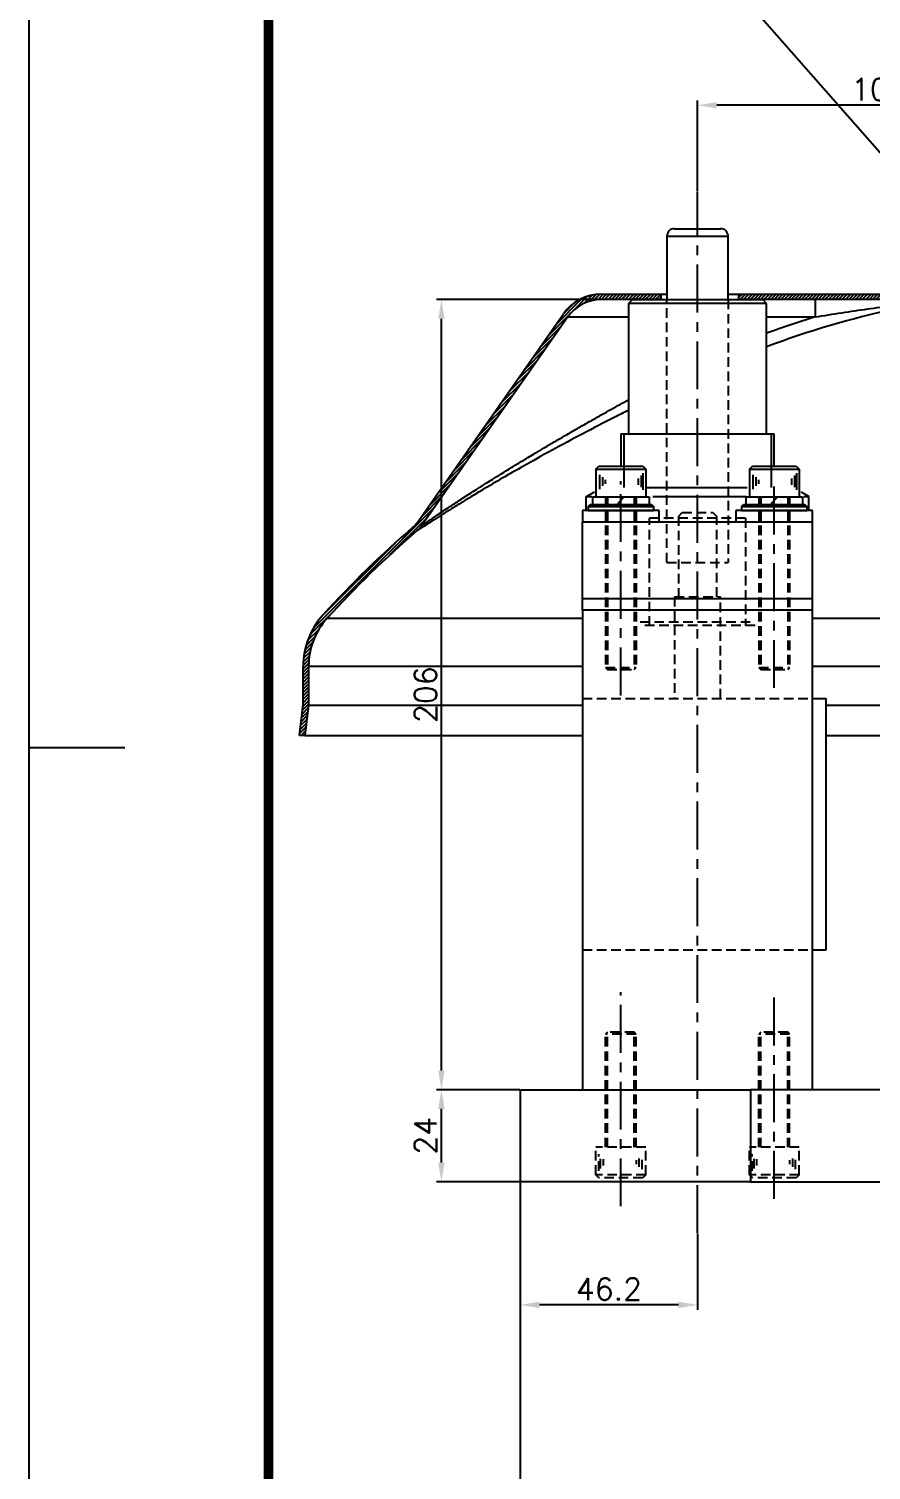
# Model space of a CAD drawing. Extents: x 0 to 2303, y 0 to 1485.
# Drawn here: x 0 to 219.6, y 554.1 to 929.9 of the extents above; entities that cross this region are included whole.
import ezdxf

# ---------------------------------------------------------------- set-up
doc = ezdxf.new("R2010")
doc.units = 0
doc.header["$LTSCALE"] = 10
doc.header["$MEASUREMENT"] = 0
doc.linetypes.add('CENTER', pattern=[2, 1.25, -0.25, 0.25, -0.25])
doc.linetypes.add('HIDDEN', pattern=[0.375, 0.25, -0.125])
doc.layers.get('0').update_dxf_attribs({"linetype": 'CONTINUOUS'})
doc.layers.get('DEFPOINTS').update_dxf_attribs({"linetype": 'CONTINUOUS'})
for name, color, linetype in [('CL', 1, 'CENTER'), ('CO', 3, 'CONTINUOUS'), ('CUPLA A SOLDAR', 5, 'CONTINUOUS'), ('FI', 1, 'CONTINUOUS'), ('OC', 1, 'HIDDEN'), ('POS', 3, 'CONTINUOUS')]:
    doc.layers.add(name, color=color, linetype=linetype)
doc.styles.add('ROMANS', font='ROMANS.SHX')
doc.dimstyles.new('2CON5', dxfattribs={"dimscale": 2.5, "dimtxt": 2.3, "dimasz": 2, "dimexe": 0.5, "dimexo": 0.0625, "dimgap": 0.5, "dimtad": 1, "dimdec": 4, "dimdsep": 46, "dimtxsty": 'ROMANS', "dimcen": -2, "dimclrt": 7, "dimadec": 0, "dimazin": 0, "dimtfac": 0.869565, "dimtdec": 4, "dimtmove": 0, "dimatfit": 3, "dimfxl": 1, "dimtolj": 1, "dimarcsym": 0})
pattern_1 = [(45, (-11811.8587, -3890.2179), (-0.441941738, 0.441941738), [])]

# ---------------------------------------------------------------- blocks, each defined once
blk = doc.blocks.new('A1G')
blk.add_lwpolyline([(0, 0), (841, 0), (841, 594), (0, 594)], close=True)
at = {"const_width": 1}
blk.add_lwpolyline([(25, 10), (831, 10), (831, 584), (25, 584)], close=True, dxfattribs=at)
blk.add_lwpolyline([(0, 297), (10, 297)])
blk = doc.blocks.new('08125')
for p, q in [((-8.5, 1.1), (-8, 1.6)), ((-8.5, 1.1), (-8.5, 0)), ((-8.5, 0), (8.5, 0)), ((-8, 1.6), (8, 1.6)), ((8, 1.6), (8.5, 1.1)), ((8.5, 1.1), (8.5, 0))]:
    blk.add_line(p, q)
at = {"color": 1}
blk.add_line((-8.5, 1.1), (8.5, 1.1), dxfattribs=at)
blk = doc.blocks.new('08912L')
for p, q in [((-6.5, 7.2), (-5.7, 8)), ((-5.7, 8), (5.7, 8)), ((5.7, 8), (6.5, 7.2)), ((-6.5, 7.2), (-6.5, 0)), ((6.5, 7.2), (6.5, 0)), ((-6.5, 0), (6.5, 0))]:
    blk.add_line(p, q)
at = {"color": 1}
for p, q in [((-6.5, 7.2), (6.5, 7.2)), ((-5.56, 5.75), (-5.56, 2.02)), ((-4.81, 5.13), (-4.81, 2.89)), ((-4.07, 4.39), (-4.07, 3.39)), ((4.52, 4.76), (4.52, 3.14)), ((5.26, 5.51), (5.26, 2.52)), ((5.76, 6.13), (5.76, 1.78))]:
    blk.add_line(p, q, dxfattribs=at)
blk = doc.blocks.new('08127')
for p, q in [((-7.4, 2), (7.4, 2)), ((-7.4, 2), (-7.4, 0)), ((-7.4, 0), (7.4, 0)), ((0.81, 2), (-0.9, 0)), ((7.4, 2), (7.4, 0))]:
    blk.add_line(p, q)
blk = doc.blocks.new('*D36')
at = {"layer": 'CO', "color": 0, "lineweight": -2}
for p, q in [((174.33, 887.45), (174.33, 911.19)), ((271.53, 909.94), (179.33, 909.94)), ((276.53, 867.47), (276.53, 911.19))]:
    blk.add_line(p, q, dxfattribs=at)
at = {"layer": 'CO', "color": 0}
for points in [[(179.33, 910.77), (179.33, 909.11), (174.33, 909.94)], [(271.53, 910.77), (271.53, 909.11), (276.53, 909.94)]]:
    blk.add_solid(points, dxfattribs=at)
at = {"layer": 'DEFPOINTS', "color": 0}
for p in [(174.33, 909.94), (174.33, 887.29), (276.53, 867.32)]:
    blk.add_point(p, dxfattribs=at)
at = {"layer": 'CO', "color": 7, "insert": (225.43, 914.06), "char_height": 5.75, "attachment_point": 5, "style": 'ROMANS'}
blk.add_mtext('\\A1;102.2', dxfattribs=at)
blk = doc.blocks.new('*D40')
at = {"layer": 'CO', "color": 0, "lineweight": -2}
for p, q in [((128.13, 629.1), (128.13, 540.52)), ((253.13, 579.1), (253.13, 540.52)), ((248.13, 541.77), (133.13, 541.77))]:
    blk.add_line(p, q, dxfattribs=at)
at = {"layer": 'CO', "color": 0}
for points in [[(133.13, 542.61), (133.13, 540.94), (128.13, 541.77)], [(248.13, 542.61), (248.13, 540.94), (253.13, 541.77)]]:
    blk.add_solid(points, dxfattribs=at)
at = {"layer": 'DEFPOINTS', "color": 0}
for p in [(128.13, 629.26), (253.13, 579.26), (128.13, 541.77)]:
    blk.add_point(p, dxfattribs=at)
at = {"layer": 'CO', "color": 7, "insert": (190.63, 545.9), "char_height": 5.75, "attachment_point": 5, "style": 'ROMANS'}
blk.add_mtext('\\A1;125', dxfattribs=at)
blk = doc.blocks.new('*D41')
at = {"layer": 'CO', "color": 0, "lineweight": -2}
for p, q in [((128.13, 628.95), (128.13, 595.91)), ((174.33, 615.72), (174.33, 595.91)), ((169.33, 597.16), (133.13, 597.16))]:
    blk.add_line(p, q, dxfattribs=at)
at = {"layer": 'CO', "color": 0}
for points in [[(133.13, 597.99), (133.13, 596.32), (128.13, 597.16)], [(169.33, 597.99), (169.33, 596.32), (174.33, 597.16)]]:
    blk.add_solid(points, dxfattribs=at)
at = {"layer": 'DEFPOINTS', "color": 0}
for p in [(128.13, 629.1), (174.33, 615.88), (128.13, 597.16)]:
    blk.add_point(p, dxfattribs=at)
at = {"layer": 'CO', "color": 7, "insert": (151.23, 601.28), "char_height": 5.75, "attachment_point": 5, "style": 'ROMANS'}
blk.add_mtext('\\A1;46.2', dxfattribs=at)
blk = doc.blocks.new('*D42')
at = {"layer": 'CO', "color": 0, "lineweight": -2}
for p, q in [((127.98, 653.26), (106.31, 653.26)), ((107.56, 634.26), (107.56, 648.26)), ((127.98, 629.26), (106.31, 629.26))]:
    blk.add_line(p, q, dxfattribs=at)
at = {"layer": 'CO', "color": 0}
for points in [[(106.73, 648.26), (108.4, 648.26), (107.56, 653.26)], [(106.73, 634.26), (108.4, 634.26), (107.56, 629.26)]]:
    blk.add_solid(points, dxfattribs=at)
at = {"layer": 'DEFPOINTS', "color": 0}
for p in [(107.56, 653.26), (128.13, 653.26), (128.13, 629.26)]:
    blk.add_point(p, dxfattribs=at)
at = {"layer": 'CO', "color": 7, "insert": (103.44, 641.26), "char_height": 5.75, "attachment_point": 5, "rotation": 90, "style": 'ROMANS'}
blk.add_mtext('\\A1;24', dxfattribs=at)
blk = doc.blocks.new('*D43')
at = {"layer": 'CO', "color": 0, "lineweight": -2}
for p, q in [((157.18, 859.26), (106.31, 859.26)), ((107.56, 658.26), (107.56, 854.26)), ((127.98, 653.26), (106.31, 653.26))]:
    blk.add_line(p, q, dxfattribs=at)
at = {"layer": 'CO', "color": 0}
for points in [[(106.73, 854.26), (108.4, 854.26), (107.56, 859.26)], [(106.73, 658.26), (108.4, 658.26), (107.56, 653.26)]]:
    blk.add_solid(points, dxfattribs=at)
at = {"layer": 'DEFPOINTS', "color": 0}
for p in [(107.56, 859.26), (157.33, 859.26), (128.13, 653.26)]:
    blk.add_point(p, dxfattribs=at)
at = {"layer": 'CO', "color": 7, "insert": (103.44, 756.26), "char_height": 5.75, "attachment_point": 5, "rotation": 90, "style": 'ROMANS'}
blk.add_mtext('\\A1;206', dxfattribs=at)

msp = doc.modelspace()

# ---------------------------------------------------------------- hatches: boundary and pattern name
at = {"layer": 'CUPLA A SOLDAR'}
h = msp.add_hatch(dxfattribs=at)
h.set_pattern_fill('ANSI31', color=256, scale=5, style=0)
h.set_pattern_definition(pattern_1)
edge = h.paths.add_edge_path(flags=0)
edge.add_line((236.63414, 875.20801), (236.63414, 873.51525))
edge.add_arc((223.63414, 873.51525), 13, 280.7734312, 360, ccw=False)
edge.add_arc((276.53414, 595.5034), 270, 100.7734312, 100.8710554)
edge.add_line((225.61231, 860.65801), (185.13414, 860.65801))
edge.add_line((185.13414, 860.65801), (185.13414, 859.25801))
edge.add_line((185.13414, 859.25801), (225.7457, 859.25801))
edge.add_arc((276.53414, 595.5034), 268.6, 100.7734312, 100.8994352, ccw=False)
edge.add_arc((223.63414, 873.51525), 14.4, 280.7734312, 360)
edge.add_line((238.03414, 873.51525), (238.03414, 875.20801))
edge.add_line((238.03414, 875.20801), (236.63414, 875.20801))
h = msp.add_hatch(dxfattribs=at)
h.set_pattern_fill('ANSI31', color=256, scale=5, style=0)
h.set_pattern_definition(pattern_1)
edge = h.paths.add_edge_path(flags=0)
edge.add_line((71.53414, 753.65512), (70.53414, 745.65512))
edge.add_line((70.53414, 745.65512), (71.94504, 745.65512))
edge.add_line((71.94504, 745.65512), (72.93414, 753.56796))
edge.add_line((72.93414, 753.56796), (72.93414, 763.65512))
edge.add_arc((91.53414, 763.65512), 18.6, 137.7314156, 180, ccw=False)
edge.add_arc((276.53414, 595.5034), 268.6, 130.7642336, 137.7314156, ccw=False)
edge.add_spline(control_points=[(101.15233, 798.94179), (101.26959, 799.04267), (101.38362, 799.1474), (101.49421, 799.25555), (101.60437, 799.36327), (101.71122, 799.47448), (101.81444, 799.58887), (102.01801, 799.81446), (102.20801, 800.05307), (102.3823, 800.30198)], knot_values=[0, 0, 0, 0, 0.000464036, 0.000464036, 0.000464036, 0.000926256, 0.000926256, 0.000926256, 0.001839133, 0.001839133, 0.001839133, 0.001839133], weights=[1, 1, 1, 1, 1, 1, 1, 1, 1, 1], degree=3, periodic=0)
edge.add_line((102.3823, 800.30198), (140.49793, 854.73792))
edge.add_arc((149.18095, 848.65801), 10.6, 90, 145, ccw=False)
edge.add_line((149.18095, 859.25801), (164.73414, 859.25801))
edge.add_line((164.73414, 859.25801), (164.73414, 860.65801))
edge.add_line((164.73414, 860.65801), (149.18095, 860.65801))
edge.add_arc((149.18095, 848.65801), 12, 90, 145)
edge.add_line((139.35112, 855.54093), (101.23493, 801.10537))
edge.add_spline(control_points=[(101.23493, 801.10537), (101.16356, 801.00225), (101.08835, 800.90174), (101.01011, 800.80372), (100.93217, 800.70609), (100.85115, 800.61085), (100.76728, 800.51826), (100.60187, 800.33566), (100.42491, 800.16291), (100.2383, 800.00203)], knot_values=[0, 0, 0, 0, 0.000376239, 0.000376239, 0.000376239, 0.000751006, 0.000751006, 0.000751006, 0.001491176, 0.001491176, 0.001491176, 0.001491176], weights=[1, 1, 1, 1, 1, 1, 1, 1, 1, 1], degree=3, periodic=0)
edge.add_arc((276.53414, 595.5034), 270, 130.7642348, 137.7314156)
edge.add_arc((91.53414, 763.65512), 20, 137.7314156, 180)
edge.add_line((71.53414, 763.65512), (71.53414, 753.65512))

# ---------------------------------------------------------------- linework, layer by layer
for p, q in [((166.33415, 875.75801), (166.33415, 859.25802)), ((182.33413, 875.75801), (166.33415, 875.75801)), ((168.33414, 877.75802), (180.33415, 877.75802)), ((182.33413, 859.25802), (182.33413, 875.75801)), ((157.33414, 859.25802), (156.33414, 858.25802)), ((156.33414, 858.25802), (156.33414, 824.25801)), ((192.33414, 858.25802), (156.33414, 858.25802)), ((157.33414, 859.25802), (191.33414, 859.25802)), ((192.33414, 858.25802), (191.33414, 859.25802)), ((192.33414, 824.25801), (192.33414, 858.25802)), ((154.33414, 824.25801), (154.33414, 815.85801)), ((154.33414, 824.25801), (194.33414, 824.25801)), ((194.33414, 815.85801), (194.33414, 824.25801)), ((145.33414, 807.94861), (147.4672, 809.18014)), ((161.07177, 810.25801), (187.26733, 810.25801)), ((203.33414, 807.94861), (201.35846, 809.08927)), ((144.33415, 804.25801), (144.33415, 801.25802)), ((164.33414, 804.25801), (144.33415, 804.25801)), ((145.33414, 807.94861), (146.76882, 807.94861)), ((145.33414, 804.25801), (145.33414, 807.94861)), ((162.6451, 807.94861), (187.0478, 807.94861)), ((164.33414, 801.25802), (164.33414, 804.25801)), ((184.33414, 804.25801), (184.33414, 801.25802)), ((204.33413, 804.25801), (184.33414, 804.25801)), ((202.00616, 807.94861), (203.33414, 807.94861)), ((203.33414, 804.25801), (203.33414, 807.94861)), ((204.33413, 801.25802), (204.33413, 804.25801)), ((144.33415, 781.25801), (144.33415, 801.25802)), ((204.33413, 801.25802), (144.33415, 801.25802)), ((204.33413, 781.25801), (204.33413, 801.25802)), ((204.33413, 781.25801), (144.33415, 781.25801)), ((144.33415, 778.25802), (144.33415, 781.25801)), ((204.33413, 778.25802), (144.33415, 778.25802)), ((144.33415, 778.25802), (144.33415, 653.25801)), ((204.33413, 778.25802), (204.33413, 781.25801)), ((204.33413, 653.25801), (204.33413, 778.25802)), ((204.33413, 755.25801), (207.83413, 755.25801)), ((207.83413, 689.75801), (207.83413, 755.25801)), ((204.33413, 689.75801), (207.83413, 689.75801)), ((128.13414, 629.25801), (128.13414, 653.25801)), ((128.13414, 653.25801), (188.13414, 653.25801)), ((188.13414, 653.25801), (188.13414, 629.25801)), ((428.13414, 653.25801), (188.13414, 653.25801)), ((188.13414, 629.25801), (128.13414, 629.25801)), ((188.13414, 629.25801), (253.13414, 629.25801))]:
    msp.add_line(p, q)
for centre, start, end in [((168.33414, 875.75801), 90, 180), ((180.33414, 875.75801), 0, 90)]:
    msp.add_arc(centre, 2, start, end)
at = {"layer": 'CL'}
for p, q in [((174.33414, 615.87707), (174.33414, 887.29)), ((154.33415, 756.07708), (154.33415, 811.89854)), ((194.33414, 758.01168), (194.33414, 812.72895)), ((154.33415, 622.85645), (154.33415, 678.6779)), ((194.33414, 624.79105), (194.33414, 679.50832))]:
    msp.add_line(p, q, dxfattribs=at)
at = {"layer": 'CUPLA A SOLDAR'}
for p, q in [((149.18094, 860.65801), (164.73413, 860.65801)), ((164.73413, 860.65801), (164.73413, 859.25802)), ((164.73413, 860.65801), (166.33415, 860.65801)), ((182.33413, 860.65801), (185.13414, 860.65801)), ((185.13414, 859.25802), (185.13414, 860.65801)), ((185.13414, 860.65801), (225.61232, 860.65801)), ((164.73413, 859.25802), (149.18094, 859.25802)), ((157.33414, 859.25802), (166.33415, 859.25802)), ((182.33413, 859.25802), (191.33414, 859.25802)), ((225.7457, 859.25802), (185.13414, 859.25802)), ((101.23492, 801.10537), (139.35112, 855.54094)), ((140.49793, 854.73793), (102.38175, 800.30236)), ((140.49793, 854.73793), (156.33414, 854.73793)), ((192.33414, 854.73793), (205.01673, 854.73793)), ((77.77015, 776.16561), (144.33415, 776.16561)), ((204.33413, 776.16561), (266.53414, 776.16561)), ((71.53414, 753.65512), (71.53414, 763.65512)), ((72.93413, 763.65512), (72.93413, 753.56796)), ((72.93413, 763.65512), (144.33415, 763.65512)), ((204.33413, 763.65512), (266.53414, 763.65512)), ((70.53415, 745.65512), (71.53414, 753.65512)), ((72.93413, 753.56796), (71.94505, 745.65512)), ((72.93413, 753.56796), (144.33415, 753.56796)), ((207.83413, 753.56796), (266.53414, 753.56796)), ((71.94505, 745.65512), (70.53415, 745.65512)), ((71.94505, 745.65512), (144.33415, 745.65512)), ((207.83413, 745.65512), (266.53414, 745.65512))]:
    msp.add_line(p, q, dxfattribs=at)
for centre, radius, start, end in [((149.18095, 848.65801), 12, 90, 145), ((149.18095, 848.65801), 10.6, 90, 145), ((273.95335, 631.87814), 230.0199, 102.0512372, 110.78336), ((272.7989, 631.78734), 233.02658, 106.910494, 110.2002888), ((276.53414, 595.5034), 270, 130.7642347, 137.7314156), ((276.53414, 595.5034), 268.6, 130.7642336, 137.7314156), ((91.53414, 763.65512), 20, 137.7314156, 180), ((91.53414, 763.65512), 18.6, 137.7314156, 180)]:
    msp.add_arc(centre, radius, start, end, dxfattribs=at)
for points, knots in [([(205.01673, 859.25802), (205.01673, 859.19934), (205.01673, 859.08198), (205.01673, 858.13951), (205.01673, 856.72191), (205.01673, 855.39926), (205.01673, 854.73793)], [0, 0, 0, 0, 0.250000195, 0.500000561, 0.750000356, 1, 1, 1, 1]), ([(205.01673, 854.73793), (207.33024, 855.11916), (211.87723, 855.86845), (218.65328, 856.85838), (223.1169, 857.42793), (225.32266, 857.70938)], [0, 0, 0, 0, 0.343816607, 0.675738788, 1, 1, 1, 1]), ([(102.38175, 800.30236), (102.38175, 800.30237), (102.38213, 800.30284), (102.48374, 800.37172), (102.92276, 800.67258), (103.64419, 801.16823), (104.617, 801.83108), (105.84202, 802.6609), (107.26197, 803.61537), (108.89687, 804.70541), (110.51558, 805.77466), (112.11443, 806.82295), (113.64656, 807.81977), (115.34768, 808.91658), (117.22149, 810.11346), (119.11551, 811.31239), (121.05693, 812.53266), (122.92829, 813.69841), (124.86238, 814.89291), (126.96442, 816.18048), (129.50283, 817.7195), (132.16725, 819.31692), (134.95569, 820.97385), (137.57201, 822.51281), (140.46666, 824.19934), (143.36776, 825.87174), (146.32539, 827.56016), (149.16324, 829.16595), (152.47955, 831.02994), (154.86197, 832.34777), (156.33414, 833.16211)], [0, 0, 0, 0, 0.0006053985, 0.0392767594, 0.0780352956, 0.1162533185, 0.1558183335, 0.1939587246, 0.2339816515, 0.2720390996, 0.3122336343, 0.3401312609, 0.3698474149, 0.4013440021, 0.4345788069, 0.4695051049, 0.498156473, 0.5306571361, 0.559586165, 0.5889788082, 0.6272904168, 0.6737040821, 0.7058500624, 0.7472828762, 0.7844722661, 0.8266190997, 0.8667627513, 0.9049619209, 0.9412727913, 1, 1, 1, 1]), ([(156.33414, 830.40435), (155.09252, 829.78407), (151.05354, 827.76632), (144.34233, 824.27137), (136.35331, 819.99372), (129.36959, 816.11345), (123.38634, 812.68715), (118.88573, 810.03815), (115.21766, 807.83351), (112.28976, 806.04386), (109.59816, 804.3713), (107.18817, 802.85097), (105.1055, 801.51901), (103.40076, 800.41579), (102.12617, 799.58265), (101.33309, 799.06064), (101.15285, 798.942), (101.15235, 798.9418), (101.15234, 798.9418)], [0, 0, 0, 0, 0.047002799, 0.152899786, 0.258931646, 0.364533227, 0.444094054, 0.523478171, 0.576558943, 0.629633685, 0.682199254, 0.735419804, 0.788378548, 0.840900961, 0.893930322, 0.946729341, 0.99938124, 1, 1, 1, 1]), ([(100.2383, 800.00203), (100.41938, 800.16954), (100.69226, 800.42197), (101.01407, 800.80134), (101.16158, 801.00364), (101.23549, 801.10498)], [0, 0, 0, 0, 0.496022648, 0.747511526, 1, 1, 1, 1]), ([(102.38231, 800.30199), (102.19922, 800.05902), (101.92329, 799.69286), (101.49764, 799.25096), (101.26765, 799.04491), (101.15243, 798.94168)], [0, 0, 0, 0, 0.496018738, 0.747519069, 1, 1, 1, 1])]:
    msp.add_open_spline(points, degree=3, knots=knots, dxfattribs=at)
at = {"layer": 'FI'}
for p, q in [((155.08414, 824.25801), (155.08414, 810.25801)), ((193.58414, 810.25801), (193.58414, 824.25801))]:
    msp.add_line(p, q, dxfattribs=at)
at = {"layer": 'OC'}
for p, q in [((166.33414, 790.75802), (166.33414, 859.25802)), ((182.33413, 859.25802), (182.33413, 790.75802)), ((150.33415, 807.85801), (150.33415, 763.35801)), ((150.83415, 807.85801), (150.83415, 762.85801)), ((157.83415, 807.85801), (157.83415, 762.85801)), ((158.33415, 807.85801), (158.33415, 763.35801)), ((190.33414, 807.85801), (190.33414, 763.35801)), ((190.83414, 807.85801), (190.83414, 762.85801)), ((197.83414, 807.85801), (197.83414, 762.85801)), ((198.33414, 807.85801), (198.33414, 763.35801)), ((161.83414, 774.25801), (161.83414, 802.25801)), ((186.83413, 802.25801), (161.83414, 802.25801)), ((169.33413, 802.75801), (170.33413, 803.75802)), ((169.33413, 802.75801), (169.33413, 781.75802)), ((170.33413, 803.75802), (178.33414, 803.75802)), ((178.33414, 803.75802), (179.33414, 802.75801)), ((179.33414, 781.75802), (179.33414, 802.75801)), ((186.83413, 802.25801), (186.83413, 774.25801)), ((166.33414, 790.75802), (182.33413, 790.75802)), ((168.33413, 781.75802), (168.33417, 755.25801)), ((168.33413, 781.75802), (180.33414, 781.75802)), ((180.33414, 755.25801), (180.33414, 781.75802)), ((159.33414, 775.25801), (189.33414, 775.25801)), ((189.33414, 774.25801), (159.33414, 774.25801)), ((150.33415, 763.35801), (150.83415, 762.85801)), ((150.33415, 763.35801), (158.33415, 763.35801)), ((157.83415, 762.85801), (158.33415, 763.35801)), ((190.33414, 763.35801), (190.83414, 762.85801)), ((190.33414, 763.35801), (198.33414, 763.35801)), ((197.83414, 762.85801), (198.33414, 763.35801)), ((150.83415, 762.85801), (157.83415, 762.85801)), ((190.83414, 762.85801), (197.83414, 762.85801)), ((144.33415, 755.25801), (204.33413, 755.25801)), ((144.33415, 689.75801), (204.33413, 689.75801)), ((150.83415, 668.25801), (150.33415, 667.75801)), ((150.33415, 638.25801), (150.33415, 667.75801)), ((158.33415, 667.75801), (150.33415, 667.75801)), ((150.83415, 638.25801), (150.83415, 668.25801)), ((157.83415, 668.25801), (150.83415, 668.25801)), ((157.83415, 638.25801), (157.83415, 668.25801)), ((158.33415, 667.75801), (157.83415, 668.25801)), ((158.33415, 638.25801), (158.33415, 667.75801)), ((190.83414, 668.25801), (190.33414, 667.75801)), ((190.33414, 638.25801), (190.33414, 667.75801)), ((198.33414, 667.75801), (190.33414, 667.75801)), ((190.83414, 638.25801), (190.83414, 668.25801)), ((197.83414, 668.25801), (190.83414, 668.25801)), ((197.83414, 638.25801), (197.83414, 668.25801)), ((198.33414, 667.75801), (197.83414, 668.25801)), ((198.33414, 638.25801), (198.33414, 667.75801))]:
    msp.add_line(p, q, dxfattribs=at)
at = {"layer": 'POS'}
msp.add_line((180.31578, 944.90273), (317.13414, 789.25801), dxfattribs=at)

# ---------------------------------------------------------------- block references
at = {"xscale": 2.5, "yscale": 2.5, "zscale": 2.5}
msp.add_blockref('A1G', (0, 0), dxfattribs=at)
for name, p in [('08912L', (154.33415, 807.85801)), ('08912L', (194.33414, 807.85801)), ('08125', (154.33415, 804.25801)), ('08127', (154.33415, 805.85801)), ('08125', (194.33414, 804.25801)), ('08127', (194.33414, 805.85801))]:
    msp.add_blockref(name, p)
at = {"layer": 'OC', "rotation": 180}
for p in [(154.33415, 638.25801), (194.33414, 638.25801)]:
    msp.add_blockref('08912L', p, dxfattribs=at)

# ---------------------------------------------------------------- dimensions: what is measured, and where the dimension line sits
at = {"layer": 'CO'}
for base, p1, p2, picture, middle in [((174.33414, 909.93961), (276.53414, 867.31869), (174.33414, 887.29), '*D36', (225.43414, 914.06461)), ((128.13414, 541.77206), (253.13414, 579.25801), (128.13414, 629.25801), '*D40', (190.63414, 545.89706)), ((128.13414, 597.15566), (174.33414, 615.87707), (128.13414, 629.10176), '*D41', (151.23414, 601.28066))]:
    dim = msp.add_linear_dim(base=base, p1=p1, p2=p2, dimstyle='2CON5', dxfattribs=at)
    dim.commit()
    dim.dimension.update_dxf_attribs({"geometry": picture, "text_midpoint": middle})
for base, p1, p2, picture, middle in [((107.56441, 859.25802), (128.13414, 653.25801), (157.33414, 859.25802), '*D43', (103.43941, 756.25802)), ((107.56441, 653.25801), (128.13414, 629.25801), (128.13414, 653.25801), '*D42', (103.43941, 641.25801))]:
    dim = msp.add_linear_dim(base=base, p1=p1, p2=p2, angle=90, dimstyle='2CON5', dxfattribs=at)
    dim.commit()
    dim.dimension.update_dxf_attribs({"geometry": picture, "text_midpoint": middle})

doc.saveas('drawing.dxf')
